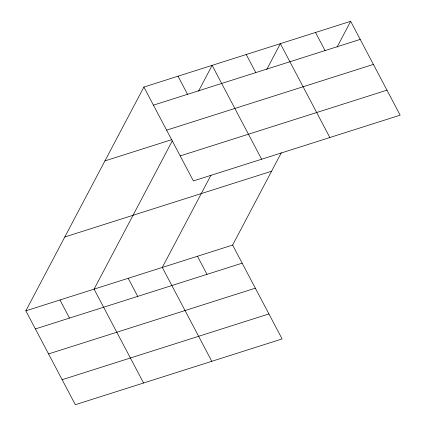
<?xml version="1.0" encoding="UTF-8"?>
<svg xmlns="http://www.w3.org/2000/svg" width="426" height="426" viewBox="0 0 426 426"><rect width="100%" height="100%" fill="white"/><g stroke="black" fill="none" stroke-linecap="round" stroke-linejoin="round"><path stroke-width="0.64" d="M281.304 152.785L232.617 245.078L282.108 338.947L75.333 404.7L25.842 310.831L143.892 87.053L350.667 21.3L400.158 115.169L193.383 180.922L143.892 87.053M172.258 140.931L94.077 289.132L143.567 383.001M198.527 91.143L212.127 65.354L261.623 159.223M210.998 175.139L162.311 267.432L211.802 361.307M266.761 69.443L280.367 43.654L329.857 137.529M337.062 47.089L350.667 21.3M153.435 105.153L360.21 39.4M166.619 130.154L373.394 64.406M104.934 160.9L171.907 139.6M180.203 155.916L386.978 90.168M64.8 236.984L271.57 171.231M25.842 310.831L232.617 245.078M35.385 328.931L242.16 263.177M48.569 353.931L255.339 288.184M62.148 379.694L268.923 313.946M315.517 32.477L325.059 50.577M246.244 54.507L255.792 72.606M178.009 76.201L187.552 94.3M197.462 256.255L207.004 274.355M128.194 278.284L137.736 296.384M59.959 299.979L69.502 318.078"/></g></svg>
